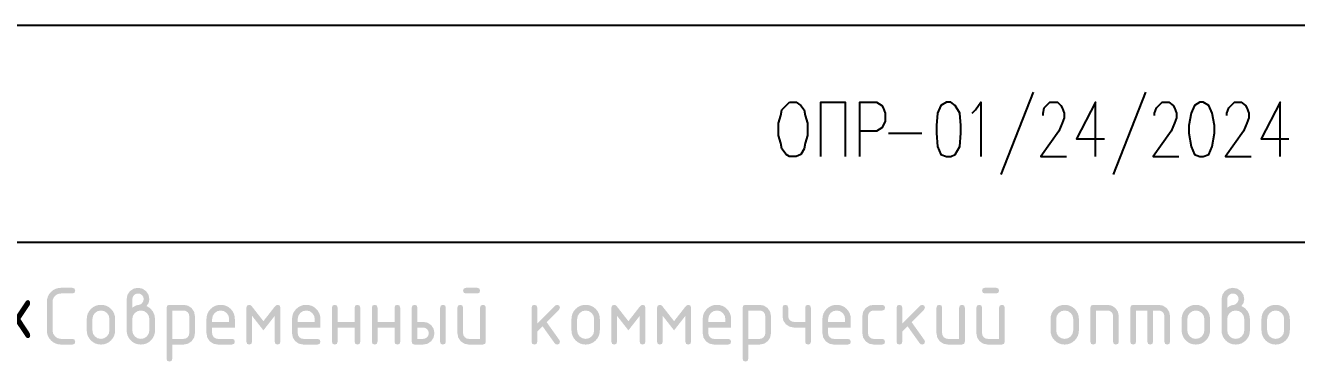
# Model space of a CAD drawing. Header units: millimetres. Extents: x 0 to 420, y 0 to 297.
# Drawn here: x 322.91 to 371.3, y 34.36 to 47.16 of the extents above; entities that cross this region are included whole.
import ezdxf

# ---------------------------------------------------------------- set-up
doc = ezdxf.new("R2010")
doc.units = ezdxf.units.MM
doc.layers.get('0').update_dxf_attribs({"linetype": 'CONTINUOUS'})
doc.styles.get("Standard").update_dxf_attribs({"font": 'STANDARD'})

msp = doc.modelspace()

# ---------------------------------------------------------------- hatches: boundary and pattern name
at = {"true_color": 0x000007}
for points in [[(324.699274, 37.170387), (324.780164, 37.14324), (324.807312, 37.062349), (324.780164, 36.981251), (324.699274, 36.954311), (324.267672, 36.954311), (324.180046, 36.944286), (324.104099, 36.91421), (324.039934, 36.864084), (323.987655, 36.793907), (323.954444, 36.714946), (323.943557, 36.630196), (323.943557, 35.550365), (323.967191, 35.425584), (324.038366, 35.32106), (324.142891, 35.249884), (324.267672, 35.226251), (324.699274, 35.226251), (324.780164, 35.199104), (324.807312, 35.118213), (324.780164, 35.037115), (324.699274, 35.010175), (324.267672, 35.010175), (324.159453, 35.020002), (324.059657, 35.049518), (323.968233, 35.098774), (323.885129, 35.167822), (323.81608, 35.250926), (323.766824, 35.342351), (323.737308, 35.442146), (323.727481, 35.550365), (323.727481, 36.630196), (323.737308, 36.738097), (323.766824, 36.837729), (323.81608, 36.929093), (323.885129, 37.012188), (323.968233, 37.081323), (324.059657, 37.130769), (324.159453, 37.160474), (324.267672, 37.170387)], [(331.971118, 35.550365), (331.538965, 36.103234), (331.538965, 35.118213), (331.511818, 35.037115), (331.430927, 35.010175), (331.349829, 35.037115), (331.322888, 35.118213), (331.322888, 36.41412), (331.349829, 36.495011), (331.430927, 36.522158), (331.484739, 36.504864), (331.538965, 36.453256), (331.971118, 35.900387), (332.402719, 36.453256), (332.456532, 36.504864), (332.510757, 36.522158), (332.591648, 36.495011), (332.618796, 36.41412), (332.618796, 35.118213), (332.591648, 35.037115), (332.510757, 35.010175), (332.42966, 35.037115), (332.402719, 35.118213), (332.402719, 36.103234)], [(334.796064, 35.658404), (334.796064, 35.118213), (334.768917, 35.037115), (334.688026, 35.010175), (334.606928, 35.037115), (334.579988, 35.118213), (334.579988, 36.41412), (334.606928, 36.495011), (334.688026, 36.522158), (334.768917, 36.495011), (334.796064, 36.41412), (334.796064, 35.87448), (335.443742, 35.87448), (335.443742, 36.41412), (335.470683, 36.495011), (335.55178, 36.522158), (335.632671, 36.495011), (335.659819, 36.41412), (335.659819, 35.118213), (335.632671, 35.037115), (335.55178, 35.010175), (335.470683, 35.037115), (335.443742, 35.118213), (335.443742, 35.658404)], [(336.315146, 35.658404), (336.315146, 35.118213), (336.287998, 35.037115), (336.207108, 35.010175), (336.12601, 35.037115), (336.099069, 35.118213), (336.099069, 36.41412), (336.12601, 36.495011), (336.207108, 36.522158), (336.287998, 36.495011), (336.315146, 36.41412), (336.315146, 35.87448), (336.962824, 35.87448), (336.962824, 36.41412), (336.989764, 36.495011), (337.070862, 36.522158), (337.151753, 36.495011), (337.1789, 36.41412), (337.1789, 35.118213), (337.151753, 35.037115), (337.070862, 35.010175), (336.989764, 35.037115), (336.962824, 35.118213), (336.962824, 35.658404)], [(342.39484, 35.812193), (343.073937, 36.49129), (343.150556, 36.522158), (343.231447, 36.495011), (343.258594, 36.41412), (343.226073, 36.339155), (342.751476, 35.864558), (343.237648, 35.1805), (343.258594, 35.116559), (343.231447, 35.036702), (343.150556, 35.010175), (343.099224, 35.021474), (343.060708, 35.055925), (342.596034, 35.709115), (342.39484, 35.507922), (342.39484, 35.118213), (342.367693, 35.037115), (342.286802, 35.010175), (342.205704, 35.037115), (342.178764, 35.118213), (342.178764, 36.41412), (342.205704, 36.495011), (342.286802, 36.522158), (342.367693, 36.495011), (342.39484, 36.41412)], [(345.865156, 35.550365), (345.433003, 36.103234), (345.433003, 35.118213), (345.405856, 35.037115), (345.324965, 35.010175), (345.243867, 35.037115), (345.216927, 35.118213), (345.216927, 36.41412), (345.243867, 36.495011), (345.324965, 36.522158), (345.378777, 36.504864), (345.433003, 36.453256), (345.865156, 35.900387), (346.296757, 36.453256), (346.35057, 36.504864), (346.404795, 36.522158), (346.485686, 36.495011), (346.512834, 36.41412), (346.512834, 35.118213), (346.485686, 35.037115), (346.404795, 35.010175), (346.323698, 35.037115), (346.296757, 35.118213), (346.296757, 36.103234)], [(347.603174, 35.550365), (347.171021, 36.103234), (347.171021, 35.118213), (347.143873, 35.037115), (347.062983, 35.010175), (346.981885, 35.037115), (346.954944, 35.118213), (346.954944, 36.41412), (346.981885, 36.495011), (347.062983, 36.522158), (347.116795, 36.504864), (347.171021, 36.453256), (347.603174, 35.900387), (348.034775, 36.453256), (348.088588, 36.504864), (348.142813, 36.522158), (348.223704, 36.495011), (348.250852, 36.41412), (348.250852, 35.118213), (348.223704, 35.037115), (348.142813, 35.010175), (348.061716, 35.037115), (348.034775, 35.118213), (348.034775, 36.103234)], [(352.810956, 36.41412), (352.810956, 35.118213), (352.783809, 35.037115), (352.702918, 35.010175), (352.62182, 35.037115), (352.59488, 35.118213), (352.59488, 35.658404), (352.163278, 35.658404), (351.997569, 35.68941), (351.857905, 35.782427), (351.762682, 35.919542), (351.731125, 36.082288), (351.731125, 36.41412), (351.758066, 36.495011), (351.839163, 36.522158), (351.920054, 36.495011), (351.947202, 36.41412), (351.947202, 36.090005), (351.96298, 36.007736), (352.010591, 35.93787), (352.080527, 35.890259), (352.163278, 35.87448), (352.59488, 35.87448), (352.59488, 36.41412), (352.62182, 36.495011), (352.702918, 36.522158), (352.783809, 36.495011)], [(354.985365, 36.090005), (354.985365, 35.442327), (355.001143, 35.359576), (355.048754, 35.289641), (355.11869, 35.242029), (355.201441, 35.226251), (355.525004, 35.226251), (355.605895, 35.199104), (355.633043, 35.118213), (355.605895, 35.037115), (355.525004, 35.010175), (355.201441, 35.010175), (355.033665, 35.041318), (354.894414, 35.1353), (354.800432, 35.274551), (354.769288, 35.442327), (354.769288, 36.090005), (354.800432, 36.257575), (354.894414, 36.397032), (355.033665, 36.490808), (355.201441, 36.522158), (355.525004, 36.522158), (355.605895, 36.495011), (355.633043, 36.41412), (355.605895, 36.333022), (355.525004, 36.306082), (355.201441, 36.306082), (355.117794, 36.290372), (355.048203, 36.243243), (355.001074, 36.173445)], [(356.288878, 35.812193), (356.967975, 36.49129), (357.044594, 36.522158), (357.125485, 36.495011), (357.152632, 36.41412), (357.120111, 36.339155), (356.645514, 35.864558), (357.131686, 35.1805), (357.152632, 35.116559), (357.125485, 35.036702), (357.044594, 35.010175), (356.993262, 35.021474), (356.954746, 35.055925), (356.490072, 35.709115), (356.288878, 35.507922), (356.288878, 35.118213), (356.261731, 35.037115), (356.18084, 35.010175), (356.099742, 35.037115), (356.072802, 35.118213), (356.072802, 36.41412), (356.099742, 36.495011), (356.18084, 36.522158), (356.261731, 36.495011), (356.288878, 36.41412)], [(358.671714, 36.41412), (358.671714, 35.118213), (358.644566, 35.037115), (358.563676, 35.010175), (358.024036, 35.010175), (357.85626, 35.041318), (357.717009, 35.1353), (357.623027, 35.274551), (357.591883, 35.442327), (357.591883, 36.41412), (357.618824, 36.495011), (357.699921, 36.522158), (357.780812, 36.495011), (357.80796, 36.41412), (357.80796, 35.442327), (357.823738, 35.359576), (357.871349, 35.289641), (357.941285, 35.242029), (358.024036, 35.226251), (358.455637, 35.226251), (358.455637, 36.41412), (358.482578, 36.495011), (358.563676, 36.522158), (358.644566, 36.495011)], [(363.452641, 35.118213), (363.452641, 36.41412), (363.479582, 36.495011), (363.560679, 36.522158), (364.10087, 36.522158), (364.266993, 36.490463), (364.406243, 36.39593), (364.500777, 36.25661), (364.532472, 36.090005), (364.532472, 35.118213), (364.505324, 35.037115), (364.424434, 35.010175), (364.343336, 35.037115), (364.316395, 35.118213), (364.316395, 36.090005), (364.300755, 36.174341), (364.254108, 36.243794), (364.184724, 36.290441), (364.10087, 36.306082), (363.668717, 36.306082), (363.668717, 35.118213), (363.64157, 35.037115), (363.560679, 35.010175), (363.479582, 35.037115)], [(365.079761, 36.522158), (366.051553, 36.522158), (366.218158, 36.490463), (366.357478, 36.39593), (366.452011, 36.25661), (366.483706, 36.090005), (366.483706, 35.118213), (366.456559, 35.037115), (366.375668, 35.010175), (366.29457, 35.037115), (366.26763, 35.118213), (366.26763, 36.090005), (366.251989, 36.174341), (366.205342, 36.243794), (366.135889, 36.290441), (366.051553, 36.306082), (365.835477, 36.306082), (365.835477, 35.118213), (365.808329, 35.037115), (365.727439, 35.010175), (365.646823, 35.037115), (365.619952, 35.118213), (365.619952, 36.306082), (365.187799, 36.306082), (365.187799, 35.118213), (365.160652, 35.037115), (365.079761, 35.010175), (364.998663, 35.037115), (364.971722, 35.118213), (364.971722, 36.41412), (364.998663, 36.495011)]]:
    msp.add_hatch(color=0, dxfattribs=at).paths.add_polyline_path(points, flags=0)
h = msp.add_hatch(color=0, dxfattribs=at)
h.paths.add_polyline_path([(326.98172, 36.41412), (327.113254, 36.495011), (327.233626, 36.522158), (327.298187, 36.540899), (327.3582, 36.597675), (327.399886, 36.667541), (327.413873, 36.738234), (327.398232, 36.822157), (327.351586, 36.892023), (327.281719, 36.93867), (327.197797, 36.954311), (327.11415, 36.938326), (327.044559, 36.890921), (326.99743, 36.821192), (326.98172, 36.738234)], flags=0)
h.paths.add_polyline_path([(327.52136, 36.478061), (327.654892, 36.397032), (327.757831, 36.279623), (327.823564, 36.13741), (327.845475, 35.981967), (327.845475, 35.550365), (327.835561, 35.441518), (327.805856, 35.341455), (327.75641, 35.250074), (327.687276, 35.167271), (327.604189, 35.098541), (327.512885, 35.049449), (327.413417, 35.019993), (327.305835, 35.010175), (327.196987, 35.020002), (327.096924, 35.049518), (327.005543, 35.098774), (326.92274, 35.167822), (326.854011, 35.250926), (326.804918, 35.342351), (326.775463, 35.442146), (326.765644, 35.550365), (326.765644, 36.738234), (326.797063, 36.905804), (326.891321, 37.045261), (327.030916, 37.139037), (327.197797, 37.170387), (327.364884, 37.138692), (327.504272, 37.044159), (327.598048, 36.904839), (327.629398, 36.738234), (327.602251, 36.591198)], flags=0)
h.paths.add_polyline_path([(327.629398, 35.550365), (327.629398, 35.981967), (327.605834, 36.106335), (327.535141, 36.211273), (327.430823, 36.282242), (327.305835, 36.306082), (327.180089, 36.282242), (327.075427, 36.211273), (327.005009, 36.106335), (326.98172, 35.981967), (326.98172, 35.550365), (327.005009, 35.42462), (327.075427, 35.319958), (327.180089, 35.24954), (327.305835, 35.226251), (327.430823, 35.249884), (327.535141, 35.32106), (327.605834, 35.425584)], flags=0)
h = msp.add_hatch(color=0, dxfattribs=at)
h.paths.add_polyline_path([(340.435999, 36.41412), (340.435999, 35.118213), (340.408852, 35.037115), (340.327961, 35.010175), (339.788321, 35.010175), (339.620545, 35.041318), (339.481295, 35.1353), (339.387312, 35.274551), (339.356169, 35.442327), (339.356169, 36.41412), (339.383109, 36.495011), (339.464207, 36.522158), (339.545098, 36.495011), (339.572245, 36.41412), (339.572245, 35.442327), (339.588024, 35.359576), (339.635635, 35.289641), (339.70557, 35.242029), (339.788321, 35.226251), (340.219923, 35.226251), (340.219923, 36.41412), (340.246864, 36.495011), (340.327961, 36.522158), (340.408852, 36.495011)], flags=0)
h.paths.add_polyline_path([(340.110231, 36.954311), (339.680283, 36.954311), (339.599186, 36.981251), (339.572245, 37.062349), (339.599186, 37.14324), (339.680283, 37.170387), (340.110231, 37.170387), (340.191122, 37.14324), (340.218269, 37.062349), (340.191122, 36.981251)], flags=0)
h = msp.add_hatch(color=0, dxfattribs=at)
h.paths.add_polyline_path([(360.190795, 36.41412), (360.190795, 35.118213), (360.163648, 35.037115), (360.082757, 35.010175), (359.543117, 35.010175), (359.375341, 35.041318), (359.23609, 35.1353), (359.142108, 35.274551), (359.110965, 35.442327), (359.110965, 36.41412), (359.137905, 36.495011), (359.219003, 36.522158), (359.299894, 36.495011), (359.327041, 36.41412), (359.327041, 35.442327), (359.34282, 35.359576), (359.390431, 35.289641), (359.460366, 35.242029), (359.543117, 35.226251), (359.974719, 35.226251), (359.974719, 36.41412), (360.00166, 36.495011), (360.082757, 36.522158), (360.163648, 36.495011)], flags=0)
h.paths.add_polyline_path([(359.865027, 36.954311), (359.435079, 36.954311), (359.353982, 36.981251), (359.327041, 37.062349), (359.353982, 37.14324), (359.435079, 37.170387), (359.865027, 37.170387), (359.945918, 37.14324), (359.973065, 37.062349), (359.945918, 36.981251)], flags=0)
h = msp.add_hatch(color=0, dxfattribs=at)
h.paths.add_polyline_path([(368.660466, 36.41412), (368.792, 36.495011), (368.912372, 36.522158), (368.976933, 36.540899), (369.036946, 36.597675), (369.078632, 36.667541), (369.092619, 36.738234), (369.076978, 36.822157), (369.030332, 36.892023), (368.960465, 36.93867), (368.876543, 36.954311), (368.792896, 36.938326), (368.723305, 36.890921), (368.676176, 36.821192), (368.660466, 36.738234)], flags=0)
h.paths.add_polyline_path([(369.200106, 36.478061), (369.333638, 36.397032), (369.436577, 36.279623), (369.50231, 36.13741), (369.524221, 35.981967), (369.524221, 35.550365), (369.514307, 35.441518), (369.484602, 35.341455), (369.435156, 35.250074), (369.366022, 35.167271), (369.282935, 35.098541), (369.191631, 35.049449), (369.092163, 35.019993), (368.984581, 35.010175), (368.875733, 35.020002), (368.77567, 35.049518), (368.684289, 35.098774), (368.601486, 35.167822), (368.532757, 35.250926), (368.483664, 35.342351), (368.454208, 35.442146), (368.44439, 35.550365), (368.44439, 36.738234), (368.475809, 36.905804), (368.570067, 37.045261), (368.709662, 37.139037), (368.876543, 37.170387), (369.04363, 37.138692), (369.183018, 37.044159), (369.276794, 36.904839), (369.308144, 36.738234), (369.280997, 36.591198)], flags=0)
h.paths.add_polyline_path([(369.308144, 35.550365), (369.308144, 35.981967), (369.28458, 36.106335), (369.213886, 36.211273), (369.109569, 36.282242), (368.984581, 36.306082), (368.858835, 36.282242), (368.754173, 36.211273), (368.683755, 36.106335), (368.660466, 35.981967), (368.660466, 35.550365), (368.683755, 35.42462), (368.754173, 35.319958), (368.858835, 35.24954), (368.984581, 35.226251), (369.109569, 35.249884), (369.213886, 35.32106), (369.28458, 35.425584)], flags=0)
h = msp.add_hatch(color=0, dxfattribs=at)
h.paths.add_polyline_path([(325.246562, 35.550365), (325.246562, 35.981967), (325.25639, 36.089867), (325.285905, 36.1895), (325.335162, 36.280864), (325.40421, 36.363959), (325.487314, 36.433094), (325.578739, 36.482539), (325.678534, 36.512245), (325.786753, 36.522158), (325.895679, 36.512348), (325.995871, 36.482953), (326.087278, 36.434024), (326.169848, 36.365613), (326.238259, 36.283034), (326.287188, 36.191567), (326.316583, 36.091211), (326.326393, 35.981967), (326.326393, 35.550365), (326.31648, 35.442146), (326.286775, 35.342351), (326.237329, 35.250926), (326.168194, 35.167822), (326.085107, 35.098774), (325.993804, 35.049518), (325.894335, 35.020002), (325.786753, 35.010175), (325.678534, 35.020002), (325.578739, 35.049518), (325.487314, 35.098774), (325.40421, 35.167822), (325.335162, 35.250926), (325.285905, 35.342351), (325.25639, 35.442146)], flags=0)
h.paths.add_polyline_path([(326.110317, 35.550365), (326.110317, 35.981967), (326.086477, 36.106335), (326.015508, 36.211273), (325.910846, 36.282242), (325.786753, 36.306082), (325.661972, 36.282242), (325.557448, 36.211273), (325.486272, 36.106335), (325.462639, 35.981967), (325.462639, 35.550365), (325.485928, 35.42462), (325.556345, 35.319958), (325.661007, 35.24954), (325.786753, 35.226251), (325.910846, 35.249884), (326.015508, 35.32106), (326.086477, 35.425584)], flags=0)
h = msp.add_hatch(color=0, dxfattribs=at)
h.paths.add_polyline_path([(328.284725, 36.41412), (328.311666, 36.495011), (328.392764, 36.522158), (328.932955, 36.522158), (329.100042, 36.490808), (329.23943, 36.397032), (329.333206, 36.257575), (329.364556, 36.090005), (329.364556, 35.442327), (329.333206, 35.275447), (329.23943, 35.135852), (329.100042, 35.041594), (328.932955, 35.010175), (328.500802, 35.010175), (328.500802, 34.469984), (328.473655, 34.389093), (328.392764, 34.361945), (328.311666, 34.389093), (328.284725, 34.469984)], flags=0)
h.paths.add_polyline_path([(328.500802, 36.306082), (328.500802, 35.226251), (328.932955, 35.226251), (329.015913, 35.241961), (329.085641, 35.289089), (329.13277, 35.35868), (329.14848, 35.442327), (329.14848, 36.090005), (329.132839, 36.174341), (329.086192, 36.243794), (329.016808, 36.290441), (328.932955, 36.306082)], flags=0)
h = msp.add_hatch(color=0, dxfattribs=at)
h.paths.add_polyline_path([(330.343998, 36.306082), (330.219217, 36.282242), (330.114692, 36.211273), (330.043517, 36.106335), (330.019883, 35.981967), (330.019883, 35.87448), (330.667561, 35.87448), (330.667561, 35.981967), (330.643721, 36.106335), (330.572752, 36.211273), (330.46809, 36.282242)], flags=0)
h.paths.add_polyline_path([(330.019883, 35.658404), (330.019883, 35.442327), (330.035662, 35.359576), (330.083273, 35.289641), (330.153209, 35.242029), (330.23596, 35.226251), (330.7756, 35.226251), (330.85649, 35.199104), (330.883638, 35.118213), (330.85649, 35.037115), (330.7756, 35.010175), (330.23596, 35.010175), (330.068184, 35.041318), (329.928933, 35.1353), (329.834951, 35.274551), (329.803807, 35.442327), (329.803807, 35.981967), (329.813634, 36.089867), (329.84315, 36.1895), (329.892406, 36.280864), (329.961455, 36.363959), (330.044559, 36.433094), (330.135983, 36.482539), (330.235779, 36.512245), (330.343998, 36.522158), (330.452923, 36.512348), (330.553115, 36.482953), (330.644522, 36.434024), (330.727093, 36.365613), (330.795504, 36.283034), (330.844433, 36.191567), (330.873828, 36.091211), (330.883638, 35.981967), (330.883638, 35.658404)], flags=0)
h = msp.add_hatch(color=0, dxfattribs=at)
h.paths.add_polyline_path([(333.601097, 36.306082), (333.476316, 36.282242), (333.371792, 36.211273), (333.300616, 36.106335), (333.276983, 35.981967), (333.276983, 35.87448), (333.924661, 35.87448), (333.924661, 35.981967), (333.900821, 36.106335), (333.829852, 36.211273), (333.72519, 36.282242)], flags=0)
h.paths.add_polyline_path([(333.276983, 35.658404), (333.276983, 35.442327), (333.292761, 35.359576), (333.340372, 35.289641), (333.410308, 35.242029), (333.493059, 35.226251), (334.032699, 35.226251), (334.11359, 35.199104), (334.140737, 35.118213), (334.11359, 35.037115), (334.032699, 35.010175), (333.493059, 35.010175), (333.325283, 35.041318), (333.186032, 35.1353), (333.09205, 35.274551), (333.060906, 35.442327), (333.060906, 35.981967), (333.070733, 36.089867), (333.100249, 36.1895), (333.149506, 36.280864), (333.218554, 36.363959), (333.301658, 36.433094), (333.393082, 36.482539), (333.492878, 36.512245), (333.601097, 36.522158), (333.710023, 36.512348), (333.810215, 36.482953), (333.901622, 36.434024), (333.984192, 36.365613), (334.052603, 36.283034), (334.101532, 36.191567), (334.130927, 36.091211), (334.140737, 35.981967), (334.140737, 35.658404)], flags=0)
h = msp.add_hatch(color=0, dxfattribs=at)
h.paths.add_polyline_path([(338.481905, 35.442327), (338.450555, 35.274551), (338.356779, 35.1353), (338.217391, 35.041318), (338.050304, 35.010175), (337.726189, 35.010175), (337.645091, 35.037115), (337.618151, 35.118213), (337.618151, 36.41412), (337.645091, 36.495011), (337.726189, 36.522158), (337.80708, 36.495011), (337.834227, 36.41412), (337.834227, 35.87448), (338.050304, 35.87448), (338.217391, 35.843061), (338.356779, 35.748803), (338.450555, 35.609414)], flags=0)
h.paths.add_polyline_path([(338.26638, 35.442327), (338.250739, 35.52625), (338.204093, 35.596116), (338.134226, 35.642763), (338.050304, 35.658404), (337.834227, 35.658404), (337.834227, 35.226251), (338.050304, 35.226251), (338.133261, 35.241961), (338.20299, 35.289089), (338.250395, 35.35868)], flags=0)
h.paths.add_polyline_path([(338.697982, 36.41412), (338.724922, 36.495011), (338.80602, 36.522158), (338.886911, 36.495011), (338.914058, 36.41412), (338.914058, 35.118213), (338.886911, 35.037115), (338.80602, 35.010175), (338.724922, 35.037115), (338.697982, 35.118213)], flags=0)
h = msp.add_hatch(color=0, dxfattribs=at)
h.paths.add_polyline_path([(343.697845, 35.550365), (343.697845, 35.981967), (343.707672, 36.089867), (343.737188, 36.1895), (343.786444, 36.280864), (343.855493, 36.363959), (343.938597, 36.433094), (344.030021, 36.482539), (344.129817, 36.512245), (344.238036, 36.522158), (344.346961, 36.512348), (344.447153, 36.482953), (344.53856, 36.434024), (344.621131, 36.365613), (344.689542, 36.283034), (344.738471, 36.191567), (344.767866, 36.091211), (344.777676, 35.981967), (344.777676, 35.550365), (344.767763, 35.442146), (344.738057, 35.342351), (344.688611, 35.250926), (344.619477, 35.167822), (344.53639, 35.098774), (344.445086, 35.049518), (344.345618, 35.020002), (344.238036, 35.010175), (344.129817, 35.020002), (344.030021, 35.049518), (343.938597, 35.098774), (343.855493, 35.167822), (343.786444, 35.250926), (343.737188, 35.342351), (343.707672, 35.442146)], flags=0)
h.paths.add_polyline_path([(344.561599, 35.550365), (344.561599, 35.981967), (344.537759, 36.106335), (344.46679, 36.211273), (344.362128, 36.282242), (344.238036, 36.306082), (344.113255, 36.282242), (344.00873, 36.211273), (343.937555, 36.106335), (343.913921, 35.981967), (343.913921, 35.550365), (343.93721, 35.42462), (344.007628, 35.319958), (344.11229, 35.24954), (344.238036, 35.226251), (344.362128, 35.249884), (344.46679, 35.32106), (344.537759, 35.425584)], flags=0)
h = msp.add_hatch(color=0, dxfattribs=at)
h.paths.add_polyline_path([(349.233153, 36.306082), (349.108372, 36.282242), (349.003848, 36.211273), (348.932672, 36.106335), (348.909039, 35.981967), (348.909039, 35.87448), (349.556717, 35.87448), (349.556717, 35.981967), (349.532877, 36.106335), (349.461908, 36.211273), (349.357246, 36.282242)], flags=0)
h.paths.add_polyline_path([(348.909039, 35.658404), (348.909039, 35.442327), (348.924817, 35.359576), (348.972428, 35.289641), (349.042364, 35.242029), (349.125115, 35.226251), (349.664755, 35.226251), (349.745646, 35.199104), (349.772793, 35.118213), (349.745646, 35.037115), (349.664755, 35.010175), (349.125115, 35.010175), (348.957339, 35.041318), (348.818088, 35.1353), (348.724106, 35.274551), (348.692962, 35.442327), (348.692962, 35.981967), (348.702789, 36.089867), (348.732305, 36.1895), (348.781561, 36.280864), (348.85061, 36.363959), (348.933714, 36.433094), (349.025138, 36.482539), (349.124934, 36.512245), (349.233153, 36.522158), (349.342079, 36.512348), (349.442271, 36.482953), (349.533678, 36.434024), (349.616248, 36.365613), (349.684659, 36.283034), (349.733588, 36.191567), (349.762983, 36.091211), (349.772793, 35.981967), (349.772793, 35.658404)], flags=0)
h = msp.add_hatch(color=0, dxfattribs=at)
h.paths.add_polyline_path([(350.212044, 36.41412), (350.238984, 36.495011), (350.320082, 36.522158), (350.860273, 36.522158), (351.02736, 36.490808), (351.166749, 36.397032), (351.260524, 36.257575), (351.291874, 36.090005), (351.291874, 35.442327), (351.260524, 35.275447), (351.166749, 35.135852), (351.02736, 35.041594), (350.860273, 35.010175), (350.42812, 35.010175), (350.42812, 34.469984), (350.400973, 34.389093), (350.320082, 34.361945), (350.238984, 34.389093), (350.212044, 34.469984)], flags=0)
h.paths.add_polyline_path([(350.42812, 36.306082), (350.42812, 35.226251), (350.860273, 35.226251), (350.943231, 35.241961), (351.01296, 35.289089), (351.060088, 35.35868), (351.075798, 35.442327), (351.075798, 36.090005), (351.060157, 36.174341), (351.013511, 36.243794), (350.944127, 36.290441), (350.860273, 36.306082)], flags=0)
h = msp.add_hatch(color=0, dxfattribs=at)
h.paths.add_polyline_path([(353.790398, 36.306082), (353.665616, 36.282242), (353.561092, 36.211273), (353.489916, 36.106335), (353.466283, 35.981967), (353.466283, 35.87448), (354.113961, 35.87448), (354.113961, 35.981967), (354.090121, 36.106335), (354.019152, 36.211273), (353.91449, 36.282242)], flags=0)
h.paths.add_polyline_path([(353.466283, 35.658404), (353.466283, 35.442327), (353.482062, 35.359576), (353.529673, 35.289641), (353.599608, 35.242029), (353.68236, 35.226251), (354.221999, 35.226251), (354.30289, 35.199104), (354.330037, 35.118213), (354.30289, 35.037115), (354.221999, 35.010175), (353.68236, 35.010175), (353.514583, 35.041318), (353.375333, 35.1353), (353.28135, 35.274551), (353.250207, 35.442327), (353.250207, 35.981967), (353.260034, 36.089867), (353.28955, 36.1895), (353.338806, 36.280864), (353.407854, 36.363959), (353.490959, 36.433094), (353.582383, 36.482539), (353.682179, 36.512245), (353.790398, 36.522158), (353.899323, 36.512348), (353.999515, 36.482953), (354.090922, 36.434024), (354.173492, 36.365613), (354.241903, 36.283034), (354.290832, 36.191567), (354.320228, 36.091211), (354.330037, 35.981967), (354.330037, 35.658404)], flags=0)
h = msp.add_hatch(color=0, dxfattribs=at)
h.paths.add_polyline_path([(361.933559, 35.550365), (361.933559, 35.981967), (361.943387, 36.089867), (361.972902, 36.1895), (362.022159, 36.280864), (362.091207, 36.363959), (362.174311, 36.433094), (362.265736, 36.482539), (362.365531, 36.512245), (362.47375, 36.522158), (362.582676, 36.512348), (362.682868, 36.482953), (362.774275, 36.434024), (362.856845, 36.365613), (362.925256, 36.283034), (362.974185, 36.191567), (363.00358, 36.091211), (363.01339, 35.981967), (363.01339, 35.550365), (363.003477, 35.442146), (362.973772, 35.342351), (362.924326, 35.250926), (362.855191, 35.167822), (362.772104, 35.098774), (362.680801, 35.049518), (362.581332, 35.020002), (362.47375, 35.010175), (362.365531, 35.020002), (362.265736, 35.049518), (362.174311, 35.098774), (362.091207, 35.167822), (362.022159, 35.250926), (361.972902, 35.342351), (361.943387, 35.442146)], flags=0)
h.paths.add_polyline_path([(362.797314, 35.550365), (362.797314, 35.981967), (362.773474, 36.106335), (362.702505, 36.211273), (362.597843, 36.282242), (362.47375, 36.306082), (362.348969, 36.282242), (362.244445, 36.211273), (362.173269, 36.106335), (362.149636, 35.981967), (362.149636, 35.550365), (362.172925, 35.42462), (362.243342, 35.319958), (362.348004, 35.24954), (362.47375, 35.226251), (362.597843, 35.249884), (362.702505, 35.32106), (362.773474, 35.425584)], flags=0)
h = msp.add_hatch(color=0, dxfattribs=at)
h.paths.add_polyline_path([(366.925308, 35.550365), (366.925308, 35.981967), (366.935136, 36.089867), (366.964651, 36.1895), (367.013908, 36.280864), (367.082956, 36.363959), (367.16606, 36.433094), (367.257485, 36.482539), (367.35728, 36.512245), (367.465499, 36.522158), (367.574425, 36.512348), (367.674617, 36.482953), (367.766024, 36.434024), (367.848594, 36.365613), (367.917005, 36.283034), (367.965934, 36.191567), (367.995329, 36.091211), (368.005139, 35.981967), (368.005139, 35.550365), (367.995226, 35.442146), (367.965521, 35.342351), (367.916075, 35.250926), (367.84694, 35.167822), (367.763853, 35.098774), (367.67255, 35.049518), (367.573081, 35.020002), (367.465499, 35.010175), (367.35728, 35.020002), (367.257485, 35.049518), (367.16606, 35.098774), (367.082956, 35.167822), (367.013908, 35.250926), (366.964651, 35.342351), (366.935136, 35.442146)], flags=0)
h.paths.add_polyline_path([(367.789063, 35.550365), (367.789063, 35.981967), (367.765223, 36.106335), (367.694254, 36.211273), (367.589592, 36.282242), (367.465499, 36.306082), (367.340718, 36.282242), (367.236194, 36.211273), (367.165018, 36.106335), (367.141385, 35.981967), (367.141385, 35.550365), (367.164674, 35.42462), (367.235091, 35.319958), (367.339753, 35.24954), (367.465499, 35.226251), (367.589592, 35.249884), (367.694254, 35.32106), (367.765223, 35.425584)], flags=0)
h = msp.add_hatch(color=0, dxfattribs=at)
h.paths.add_polyline_path([(369.963471, 35.550365), (369.963471, 35.981967), (369.973299, 36.089867), (370.002814, 36.1895), (370.052071, 36.280864), (370.121119, 36.363959), (370.204223, 36.433094), (370.295648, 36.482539), (370.395443, 36.512245), (370.503662, 36.522158), (370.612588, 36.512348), (370.71278, 36.482953), (370.804187, 36.434024), (370.886757, 36.365613), (370.955168, 36.283034), (371.004097, 36.191567), (371.033492, 36.091211), (371.043302, 35.981967), (371.043302, 35.550365), (371.033389, 35.442146), (371.003684, 35.342351), (370.954238, 35.250926), (370.885103, 35.167822), (370.802016, 35.098774), (370.710713, 35.049518), (370.611244, 35.020002), (370.503662, 35.010175), (370.395443, 35.020002), (370.295648, 35.049518), (370.204223, 35.098774), (370.121119, 35.167822), (370.052071, 35.250926), (370.002814, 35.342351), (369.973299, 35.442146)], flags=0)
h.paths.add_polyline_path([(370.827226, 35.550365), (370.827226, 35.981967), (370.803386, 36.106335), (370.732417, 36.211273), (370.627755, 36.282242), (370.503662, 36.306082), (370.378881, 36.282242), (370.274357, 36.211273), (370.203181, 36.106335), (370.179548, 35.981967), (370.179548, 35.550365), (370.202837, 35.42462), (370.273254, 35.319958), (370.377916, 35.24954), (370.503662, 35.226251), (370.627755, 35.249884), (370.732417, 35.32106), (370.803386, 35.425584)], flags=0)

# ---------------------------------------------------------------- linework, layer by layer
at = {"color": 0, "true_color": 0x000007}
for points in [[(418.338, 47.159333), (265.472334, 47.159333)], [(361.272667, 44.619333), (360.045, 41.486667)], [(365.548334, 44.619333), (364.320667, 41.486667)], [(353.187, 42.164), (353.187, 44.238333), (354.118334, 44.238333), (354.118334, 42.164)], [(354.668667, 42.164), (354.668667, 44.238333), (355.303667, 44.238333), (355.515334, 44.111333), (355.557667, 44.026666), (355.642334, 43.815), (355.642334, 43.518666), (355.557667, 43.349333), (355.515334, 43.264666), (355.303667, 43.137666), (354.668667, 43.137666)], [(358.944334, 43.815), (359.071334, 43.942), (359.283, 44.238333), (359.283, 42.164)], [(361.653667, 43.730333), (361.653667, 43.815), (361.696, 44.026666), (361.780667, 44.111333), (361.907667, 44.238333), (362.204, 44.238333), (362.331, 44.111333), (362.373334, 44.026666), (362.458, 43.815), (362.458, 43.645666), (362.373334, 43.434), (362.246334, 43.137666), (361.569, 42.164), (362.542667, 42.164)], [(363.643334, 42.164), (363.643334, 44.238333), (362.923667, 42.841333), (363.982, 42.841333)], [(365.887, 43.730333), (365.887, 43.815), (365.971667, 44.026666), (366.056334, 44.111333), (366.183334, 44.238333), (366.437334, 44.238333), (366.606667, 44.111333), (366.649, 44.026666), (366.733667, 43.815), (366.733667, 43.645666), (366.649, 43.434), (366.522, 43.137666), (365.844667, 42.164), (366.818334, 42.164)], [(368.638667, 43.730333), (368.638667, 43.815), (368.723334, 44.026666), (368.808, 44.111333), (368.935, 44.238333), (369.189, 44.238333), (369.358334, 44.111333), (369.400667, 44.026666), (369.485334, 43.815), (369.485334, 43.645666), (369.400667, 43.434), (369.273667, 43.137666), (368.596334, 42.164), (369.57, 42.164)], [(370.670667, 42.164), (370.670667, 44.238333), (369.951, 42.841333), (371.009334, 42.841333)], [(355.769334, 43.053), (357.039334, 43.053)], [(319.193334, 38.904333), (418.338, 38.904333)]]:
    msp.add_lwpolyline(points, dxfattribs=at)
for points in [[(352.001667, 44.238333), (352.255667, 44.238333), (352.425, 44.111333), (352.552, 43.942), (352.594334, 43.730333), (352.679, 43.434), (352.679, 42.968333), (352.594334, 42.672), (352.552, 42.460333), (352.425, 42.248666), (352.255667, 42.164), (352.001667, 42.164), (351.874667, 42.248666), (351.705334, 42.460333), (351.663, 42.672), (351.578334, 42.968333), (351.578334, 43.434), (351.663, 43.730333), (351.705334, 43.942), (351.874667, 44.111333)], [(357.970667, 44.238333), (357.759, 44.111333), (357.632, 43.815), (357.589667, 43.349333), (357.589667, 43.053), (357.632, 42.545), (357.759, 42.248666), (357.970667, 42.164), (358.14, 42.164), (358.309334, 42.248666), (358.478667, 42.545), (358.521, 43.053), (358.521, 43.349333), (358.478667, 43.815), (358.309334, 44.111333), (358.14, 44.238333)], [(367.622667, 44.238333), (367.411, 44.111333), (367.284, 43.815), (367.199334, 43.349333), (367.199334, 43.053), (367.284, 42.545), (367.411, 42.248666), (367.622667, 42.164), (367.749667, 42.164), (367.961334, 42.248666), (368.088334, 42.545), (368.173, 43.053), (368.173, 43.349333), (368.088334, 43.815), (367.961334, 44.111333), (367.749667, 44.238333)]]:
    msp.add_lwpolyline(points, close=True, dxfattribs=at)

# ---------------------------------------------------------------- texts
at = {"color": 0, "true_color": 0x000007, "insert": (321.775674, 37.428052), "char_height": 2.417872, "width": 1.3432622, "attachment_point": 1}
msp.add_mtext('«', dxfattribs=at)

doc.saveas('drawing.dxf')
